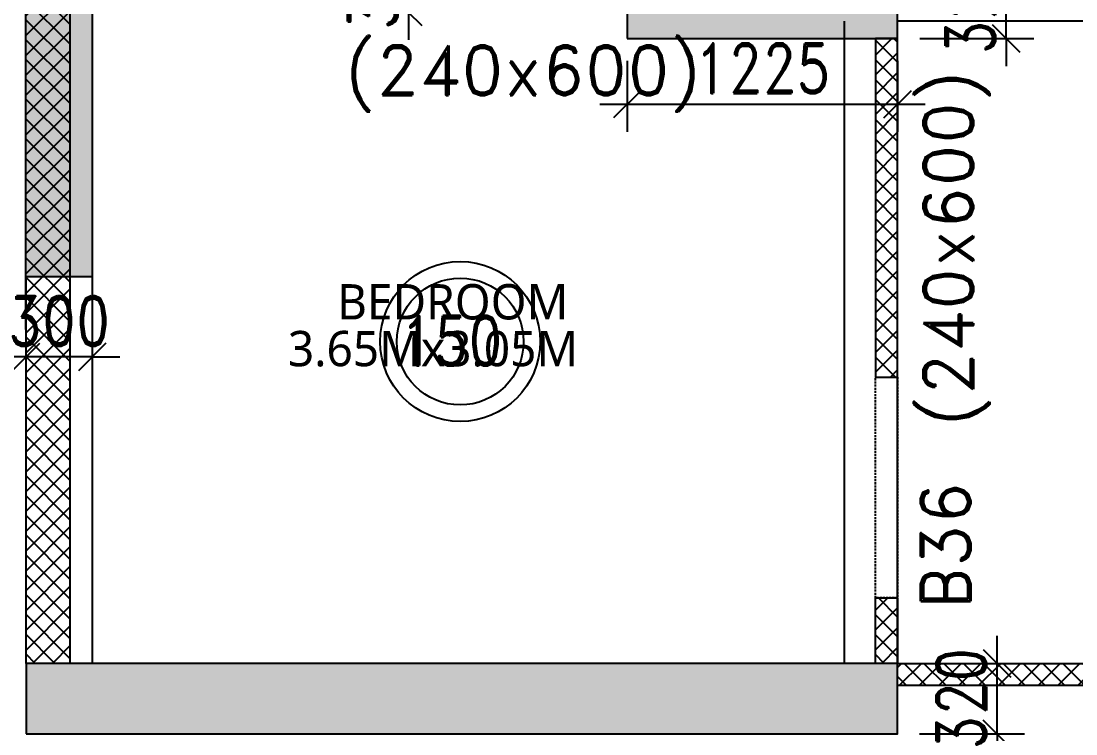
# Model space of a CAD drawing. Header units: millimetres. Extents: x 2061841 to 105821645, y -77612 to 48520811.
# Drawn here: x 105733719 to 105738499, y 48441357 to 48444586 of the extents above; entities that cross this region are included whole.
import ezdxf

# ---------------------------------------------------------------- set-up
doc = ezdxf.new("R2010")
doc.units = ezdxf.units.MM
doc.header["$LTSCALE"] = 10
doc.header["$MEASUREMENT"] = 0
doc.linetypes.add('$0$HIDDEN', pattern=[0.375, 0.25, -0.125])
doc.linetypes.add('HIDDEN2', pattern=[4.7625, 3.175, -1.5875])
for name, color, linetype in [('A-ANNO-LABL', 140, 'Continuous'), ('A-ELEV-HIDN', 54, 'HIDDEN2'), ('A-WALL', 3, 'Continuous'), ('A-WALL-PATT', 54, 'Continuous'), ('AS-COLS', 2, 'Continuous'), ('S-BEAM', 4, 'Continuous'), ('S-BEAMNO.', 4, 'Continuous'), ('S-OPENING', 6, 'Continuous'), ('S-slab thk.', 2, 'Continuous')]:
    doc.layers.add(name, color=color, linetype=linetype)
doc.layers.add('S-STRCOL HATCH', color=33, linetype='Continuous', lineweight=9)
doc.styles.add('200', font='romand.shx', dxfattribs={"width": 0.8, "height": 225})
doc.styles.add('Lucida SU', font='l_10646.ttf')
doc.styles.add('RD', font='romand.shx', dxfattribs={"width": 0.9, "height": 225})
doc.dimstyles.new('GR1', dxfattribs={"dimtxt": 225, "dimasz": 125, "dimexe": 125, "dimexo": 100, "dimgap": 50, "dimtad": 1, "dimdec": 0, "dimzin": 3, "dimdsep": 46, "dimtxsty": '200', "dimblk1": 'OBLIQUE', "dimblk2": 'OBLIQUE', "dimsah": 1, "dimcen": 0.0625, "dimdle": 125, "dimclrd": 3, "dimclre": 3, "dimclrt": 2, "dimadec": 0, "dimazin": 0, "dimtfac": 1, "dimtdec": 0, "dimtix": 1, "dimtmove": 0, "dimatfit": 3, "dimfxl": 1, "dimtolj": 1, "dimtzin": 0, "dimarcsym": 0})
pattern_1 = [(135, (101911631.5, 48122568.903), (-44.9012806, -44.9012806), []), (225, (101911631.5, 48122568.903), (44.9012806, -44.9012806), [])]

# ---------------------------------------------------------------- blocks, each defined once
blk = doc.blocks.new('_Oblique')
at = {"color": 0, "linetype": 'ByBlock', "lineweight": -2}
blk.add_line((-0.5, -0.5), (0.5, 0.5), dxfattribs=at)
blk = doc.blocks.new('*D1036')
at = {"layer": 'AS-COLS', "color": 3, "lineweight": -2, "transparency": 16777216}
for p, q in [((102975182.9, 48542841.3), (102975182.9, 48542966.3)), ((102974790.5, 48542841.3), (102975307.9, 48542841.3)), ((102975182.9, 48542521.3), (102975182.9, 48542841.3)), ((102974790.5, 48542521.3), (102975307.9, 48542521.3)), ((102975182.9, 48542521.3), (102975182.9, 48542396.3))]:
    blk.add_line(p, q, dxfattribs=at)
at = {"layer": 'Defpoints', "color": 0, "transparency": 16777216}
for p in [(102974690.5, 48542841.3), (102975182.9, 48542841.3), (102974690.5, 48542521.3)]:
    blk.add_point(p, dxfattribs=at)
at = {"layer": 'AS-COLS', "color": 3, "lineweight": -2, "transparency": 16777216, "xscale": 125, "yscale": 125, "zscale": 125}
for p, rotation in [((102975182.9, 48542841.3), 270), ((102975182.9, 48542521.3), 90)]:
    blk.add_blockref('_Oblique', p, dxfattribs=dict(at, rotation=rotation))
at = {"layer": 'AS-COLS', "color": 2, "transparency": 16777216, "insert": (102975020.4, 48542681.3), "char_height": 225, "attachment_point": 5, "rotation": 90, "style": '200'}
blk.add_mtext('\\A1;320', dxfattribs=at)
blk = doc.blocks.new('*D1037')
at = {"layer": 'AS-COLS', "color": 3, "lineweight": -2, "transparency": 16777216}
for p, q in [((102973465.5, 48542421.3), (102973465.5, 48542099.6)), ((102974690.5, 48542421.3), (102974690.5, 48542099.6)), ((102973340.5, 48542224.6), (102974815.5, 48542224.6))]:
    blk.add_line(p, q, dxfattribs=at)
at = {"layer": 'Defpoints', "color": 0, "transparency": 16777216}
for p in [(102973465.5, 48542521.3), (102974690.5, 48542521.3), (102974690.5, 48542224.6)]:
    blk.add_point(p, dxfattribs=at)
at = {"layer": 'AS-COLS', "color": 3, "lineweight": -2, "transparency": 16777216, "xscale": 125, "yscale": 125, "zscale": 125, "rotation": 180}
blk.add_blockref('_Oblique', (102973465.5, 48542224.6), dxfattribs=at)
at = {"layer": 'AS-COLS', "color": 3, "lineweight": -2, "transparency": 16777216, "xscale": 125, "yscale": 125, "zscale": 125}
blk.add_blockref('_Oblique', (102974690.5, 48542224.6), dxfattribs=at)
at = {"layer": 'AS-COLS', "color": 2, "transparency": 16777216, "insert": (102974078, 48542387.1), "char_height": 225, "attachment_point": 5, "style": '200'}
blk.add_mtext('\\A1;1225', dxfattribs=at)
blk = doc.blocks.new('*D1039')
at = {"layer": 'AS-COLS', "color": 3, "lineweight": -2, "transparency": 16777216}
for p, q in [((102972473.7, 48542941.3), (102972473.7, 48543066.3)), ((102972280.4, 48542941.3), (102972598.7, 48542941.3)), ((102972473.7, 48542641.3), (102972473.7, 48542941.3)), ((102972280.4, 48542641.3), (102972598.7, 48542641.3)), ((102972473.7, 48542641.3), (102972473.7, 48542516.3))]:
    blk.add_line(p, q, dxfattribs=at)
at = {"layer": 'Defpoints', "color": 0, "transparency": 16777216}
for p in [(102972180.4, 48542941.3), (102972473.7, 48542941.3), (102972180.4, 48542641.3)]:
    blk.add_point(p, dxfattribs=at)
at = {"layer": 'AS-COLS', "color": 3, "lineweight": -2, "transparency": 16777216, "xscale": 125, "yscale": 125, "zscale": 125}
for p, rotation in [((102972473.7, 48542941.3), 270), ((102972473.7, 48542641.3), 90)]:
    blk.add_blockref('_Oblique', p, dxfattribs=dict(at, rotation=rotation))
at = {"layer": 'AS-COLS', "color": 2, "transparency": 16777216, "insert": (102972311.2, 48542791.3), "char_height": 225, "attachment_point": 5, "rotation": 90, "style": '200'}
blk.add_mtext('\\A1;300', dxfattribs=at)
blk = doc.blocks.new('*D1040')
at = {"layer": 'AS-COLS', "color": 3, "lineweight": -2, "transparency": 16777216}
for p, q in [((102970740.9, 48541341.7), (102970740.9, 48540954.4)), ((102971040.9, 48541341.7), (102971040.9, 48540954.4)), ((102970740.9, 48541079.4), (102970615.9, 48541079.4)), ((102971040.9, 48541079.4), (102970740.9, 48541079.4)), ((102971040.9, 48541079.4), (102971165.9, 48541079.4))]:
    blk.add_line(p, q, dxfattribs=at)
at = {"layer": 'Defpoints', "color": 0, "transparency": 16777216}
for p in [(102970740.9, 48541441.7), (102971040.9, 48541441.7), (102970740.9, 48541079.4)]:
    blk.add_point(p, dxfattribs=at)
at = {"layer": 'AS-COLS', "color": 3, "lineweight": -2, "transparency": 16777216, "xscale": 125, "yscale": 125, "zscale": 125}
blk.add_blockref('_Oblique', (102970740.9, 48541079.4), dxfattribs=at)
at = {"layer": 'AS-COLS', "color": 3, "lineweight": -2, "transparency": 16777216, "xscale": 125, "yscale": 125, "zscale": 125, "rotation": 180}
blk.add_blockref('_Oblique', (102971040.9, 48541079.4), dxfattribs=at)
at = {"layer": 'AS-COLS', "color": 2, "transparency": 16777216, "insert": (102970890.9, 48541241.9), "char_height": 225, "attachment_point": 5, "style": '200'}
blk.add_mtext('\\A1;300', dxfattribs=at)
blk = doc.blocks.new('*D1058')
at = {"layer": 'AS-COLS', "color": 3, "lineweight": -2, "transparency": 16777216}
for p, q in [((102970493.9, 48539691.3), (102970493.9, 48539816.3)), ((102970641.4, 48539691.3), (102970368.9, 48539691.3)), ((102970493.9, 48539371.3), (102970493.9, 48539691.3)), ((102970641.4, 48539371.3), (102970368.9, 48539371.3)), ((102970493.9, 48539371.3), (102970493.9, 48539246.3))]:
    blk.add_line(p, q, dxfattribs=at)
at = {"layer": 'Defpoints', "color": 0, "transparency": 16777216}
for p in [(102970493.9, 48539691.3), (102970741.4, 48539691.3), (102970741.4, 48539371.3)]:
    blk.add_point(p, dxfattribs=at)
at = {"layer": 'AS-COLS', "color": 3, "lineweight": -2, "transparency": 16777216, "xscale": 125, "yscale": 125, "zscale": 125}
for p, rotation in [((102970493.9, 48539691.3), 270), ((102970493.9, 48539371.3), 90)]:
    blk.add_blockref('_Oblique', p, dxfattribs=dict(at, rotation=rotation))
at = {"layer": 'AS-COLS', "color": 2, "transparency": 16777216, "insert": (102970331.4, 48539531.3), "char_height": 225, "attachment_point": 5, "rotation": 90, "style": '200'}
blk.add_mtext('\\A1;320', dxfattribs=at)
blk = doc.blocks.new('*D1060')
at = {"layer": 'AS-COLS', "color": 3, "lineweight": -2, "transparency": 16777216}
for p, q in [((102975141.1, 48539691.3), (102975141.1, 48539816.3)), ((102974790.4, 48539691.3), (102975266.1, 48539691.3)), ((102975141.1, 48539371.3), (102975141.1, 48539691.3)), ((102974790.4, 48539371.3), (102975266.1, 48539371.3)), ((102975141.1, 48539371.3), (102975141.1, 48539246.3))]:
    blk.add_line(p, q, dxfattribs=at)
at = {"layer": 'Defpoints', "color": 0, "transparency": 16777216}
for p in [(102974690.4, 48539691.3), (102975141.1, 48539691.3), (102974690.4, 48539371.3)]:
    blk.add_point(p, dxfattribs=at)
at = {"layer": 'AS-COLS', "color": 3, "lineweight": -2, "transparency": 16777216, "xscale": 125, "yscale": 125, "zscale": 125}
for p, rotation in [((102975141.1, 48539691.3), 270), ((102975141.1, 48539371.3), 90)]:
    blk.add_blockref('_Oblique', p, dxfattribs=dict(at, rotation=rotation))
at = {"layer": 'AS-COLS', "color": 2, "transparency": 16777216, "insert": (102974978.6, 48539531.3), "char_height": 225, "attachment_point": 5, "rotation": 90, "style": '200'}
blk.add_mtext('\\A1;320', dxfattribs=at)
blk = doc.blocks.new('TOWER-A TYPICAL FLOOR FRAMING PLAN N')
at = {"layer": 'A-WALL-PATT'}
h = blk.add_hatch(dxfattribs=at)
h.set_pattern_fill('ANSI37', color=8, scale=20, angle=90)
h.set_pattern_definition([(135, (101917572.24, 48122568.903), (-44.9012806, -44.9012806), []), (225, (101917572.24, 48122568.903), (44.9012806, -44.9012806), [])])
h.paths.add_polyline_path([(102970740.4, 48546037.3), (102970940.4, 48546037.3), (102970940.4, 48546116.3), (102970740.4, 48546116.3)])
h.paths.add_polyline_path([(102971940.4, 48543687.2), (102972140.4, 48543687.2), (102972140.4, 48544491.3), (102974590.4, 48544491.3), (102974590.4, 48543738), (102974690.4, 48543738), (102974690.4, 48544491.3), (102974790.5, 48544491.3), (102974790.5, 48544591.3), (102974690.4, 48544591.3), (102974690.4, 48545191.3), (102974590.4, 48545191.3), (102974590.4, 48544591.3), (102973490.4, 48544591.3), (102973490.4, 48545212.2), (102973390.4, 48545212.2), (102973390.4, 48544591.3), (102970940.4, 48544591.3), (102970940.4, 48545311.5), (102970740.5, 48545311.5), (102970740.6, 48544391.3), (102971940.4, 48544391.3)])
h.paths.add_polyline_path([(102972140.4, 48543037.2), (102971940.4, 48543037.2), (102971940.4, 48542941.3), (102970740.9, 48542941.3), (102970741.4, 48539691.3), (102970941.4, 48539691.3), (102970940.9, 48542741.3), (102973465.5, 48542741.3), (102973465.5, 48542841.3), (102972140.4, 48542841.3)])
h = blk.add_hatch(dxfattribs=at)
h.set_pattern_fill('ANSI37', color=8, scale=20, angle=90)
h.set_pattern_definition(pattern_1)
h.paths.add_polyline_path([(102974690.4, 48540987.5), (102974690.4, 48542521.3), (102974590.4, 48542521.3), (102974590.4, 48540987.5), (102974690.4, 48540987.5)])
h = blk.add_hatch(dxfattribs=at)
h.set_pattern_fill('ANSI37', color=8, scale=20, angle=90)
h.set_pattern_definition(pattern_1)
h.paths.add_polyline_path([(102974590.4, 48539987.5), (102974690.4, 48539987.5), (102974690.4, 48539691.3), (102974590.4, 48539691.3), (102974590.4, 48539987.5)])
h = blk.add_hatch(dxfattribs=at)
h.set_pattern_fill('ANSI37', color=8, scale=20, angle=90)
h.set_pattern_definition(pattern_1)
h.paths.add_polyline_path([(102974690.4, 48539591.3), (102974690.4, 48539691.3), (102976885.5, 48539691.3), (102976885.5, 48539591.3), (102974690.4, 48539591.3)])
at = {"layer": 'S-STRCOL HATCH'}
h = blk.add_hatch(color=256, dxfattribs=at)
h.dxf.hatch_style = 1
h.paths.add_polyline_path([(102971040.9, 48541441.7), (102970740.9, 48541441.7), (102970740.9, 48542941.3), (102972180.4, 48542941.3), (102972180.4, 48542641.3), (102971040.9, 48542641.3), (102971040.9, 48541441.7)])
h = blk.add_hatch(color=256, dxfattribs=at)
h.dxf.hatch_style = 1
h.paths.add_polyline_path([(102973465.5, 48542521.3), (102974690.5, 48542521.3), (102974690.5, 48542842), (102973465.5, 48542842)])
h = blk.add_hatch(color=256, dxfattribs=at)
h.dxf.hatch_style = 1
h.paths.add_polyline_path([(102970741.4, 48539371.9), (102974690.4, 48539371.9), (102974690.4, 48539691.3), (102970741.4, 48539691.3)])
at = {"layer": 'A-ELEV-HIDN', "ltscale": 0.3}
blk.add_lwpolyline([(102974590.4, 48540987.5), (102974690.4, 48540987.5), (102974690.4, 48539987.5), (102974590.4, 48539987.5)], close=True, dxfattribs=at)
at = {"layer": 'A-WALL', "color": 8}
for p, q in [((102970741.4, 48539691.3, 0), (102970740.9, 48542941.3, 0)), ((102970941.4, 48539691.3, 0), (102970940.9, 48542741.3, 0)), ((102974590.4, 48539691.2, 0), (102974590.4, 48539987.5, 0)), ((102974690.4, 48539691.2, 0), (102974690.4, 48539987.5, 0)), ((102970941.4, 48539691.3, 0), (102970741.4, 48539691.3, 0)), ((102974690.4, 48539691.2, 0), (102974590.4, 48539691.2, 0))]:
    blk.add_line(p, q, dxfattribs=at)
blk.add_lwpolyline([(102974690.4, 48540987.5), (102974690.4, 48542521.3), (102974590.4, 48542521.3), (102974590.4, 48540987.5)], close=True, dxfattribs=at)
at = {"layer": 'A-WALL', "color": 8, "elevation": 0}
for points in [[(102974590.4, 48539987.5), (102974690.4, 48539987.5), (102974690.4, 48539691.3), (102974590.4, 48539691.3)], [(102974690.4, 48539591.3), (102974690.4, 48539691.3), (102976885.5, 48539691.3), (102976885.5, 48539591.3)]]:
    blk.add_lwpolyline(points, close=True, dxfattribs=at)
at = {"layer": 'AS-COLS', "color": 1, "elevation": 0}
for points in [[(102971040.9, 48541441.7), (102970740.9, 48541441.7), (102970740.9, 48542941.3), (102972180.4, 48542941.3), (102972180.4, 48542641.3), (102971040.9, 48542641.3)], [(102970741.4, 48539371.3), (102974690.4, 48539371.3), (102974690.4, 48539691.3), (102970741.4, 48539691.3)]]:
    blk.add_lwpolyline(points, close=True, dxfattribs=at)
at = {"layer": 'AS-COLS', "color": 1}
blk.add_lwpolyline([(102973465.5, 48542521.3), (102974690.5, 48542521.3), (102974690.5, 48542841.3), (102973465.5, 48542841.3)], close=True, dxfattribs=at)
at = {"layer": 'S-BEAM', "linetype": '$0$HIDDEN'}
for p, q in [((102974450.2, 48539691.3), (102974450.2, 48542600.3)), ((102974690.2, 48539691.3), (102974690.2, 48542600.3)), ((102978535.5, 48542600.3), (102974690.2, 48542600.3)), ((102971040.9, 48541441.7, 0), (102971040.9, 48539691.3, 0))]:
    blk.add_line(p, q, dxfattribs=at)
at = {"layer": 'S-BEAM'}
blk.add_line((102970740.9, 48541441.7, 0), (102970740.9, 48539691.3, 0), dxfattribs=at)
at = {"layer": 'S-slab thk.'}
for radius in [362.3, 287.3]:
    blk.add_circle((102972708.5, 48541149.1, 0), radius, dxfattribs=at)
at = {"layer": 'A-ANNO-LABL', "color": 252, "style": 'Lucida SU'}
for s, p in [('BEDROOM', (102972150.8, 48541249.2, 207.4)), ('3.65Mx3.05M', (102971927.8, 48541037.3, 207.4))]:
    blk.add_text(s, height=160, dxfattribs=at).set_placement(p)
at = {"layer": 'S-BEAMNO.', "color": 2, "style": 'RD'}
for rotation, p in [(0.0003, (102972192.5, 48542265.6, 0)), (90.0003, (102975032.6, 48540770, 0))]:
    blk.add_text('(240x600)', height=225, rotation=rotation, dxfattribs=at).set_placement(p)
at = {"layer": 'S-BEAMNO.', "color": 4, "style": 'RD'}
blk.add_text('B36', height=225, rotation=90.0003, dxfattribs=at).set_placement((102975021.1, 48539934.6))
at = {"layer": 'S-slab thk.', "style": 'RD', "width": 0.8}
blk.add_text('150', height=225, rotation=0.0003, dxfattribs=at).set_placement((102972437.1, 48541040.3, 0))
at = {"layer": 'AS-COLS', "color": 6}
for base, p1, p2, picture, middle in [((102972473.7, 48542941.3, 0), (102972180.4, 48542641.3, 0), (102972180.4, 48542941.3, 0), '*D1039', (102972311.2, 48542791.3, 0)), ((102975182.9, 48542841.3), (102974690.5, 48542521.3), (102974690.5, 48542841.3), '*D1036', (102975020.4, 48542681.3)), ((102970493.9, 48539691.3, 0), (102970741.4, 48539371.3, 0), (102970741.4, 48539691.3, 0), '*D1058', (102970331.4, 48539531.3, 0)), ((102975141.1, 48539691.3, 0), (102974690.4, 48539371.3, 0), (102974690.4, 48539691.3, 0), '*D1060', (102974978.6, 48539531.3, 0))]:
    dim = blk.add_linear_dim(base=base, p1=p1, p2=p2, angle=90, dimstyle='GR1', dxfattribs=at)
    dim.commit()
    dim.dimension.update_dxf_attribs({"geometry": picture, "text_midpoint": middle})
for base, p1, p2, picture, middle in [((102974690.5, 48542224.6), (102973465.5, 48542521.3), (102974690.5, 48542521.3), '*D1037', (102974078, 48542387.1)), ((102970740.9, 48541079.4, 0), (102971040.9, 48541441.7, 0), (102970740.9, 48541441.7, 0), '*D1040', (102970890.9, 48541241.9, 0))]:
    dim = blk.add_linear_dim(base=base, p1=p1, p2=p2, dimstyle='GR1', dxfattribs=at)
    dim.commit()
    dim.dimension.update_dxf_attribs({"geometry": picture, "text_midpoint": middle})

msp = doc.modelspace()

# ---------------------------------------------------------------- block references
at = {"layer": 'S-OPENING'}
msp.add_blockref('TOWER-A TYPICAL FLOOR FRAMING PLAN N', (2763000.3, -98014.7), dxfattribs=at)

doc.saveas('drawing.dxf')
